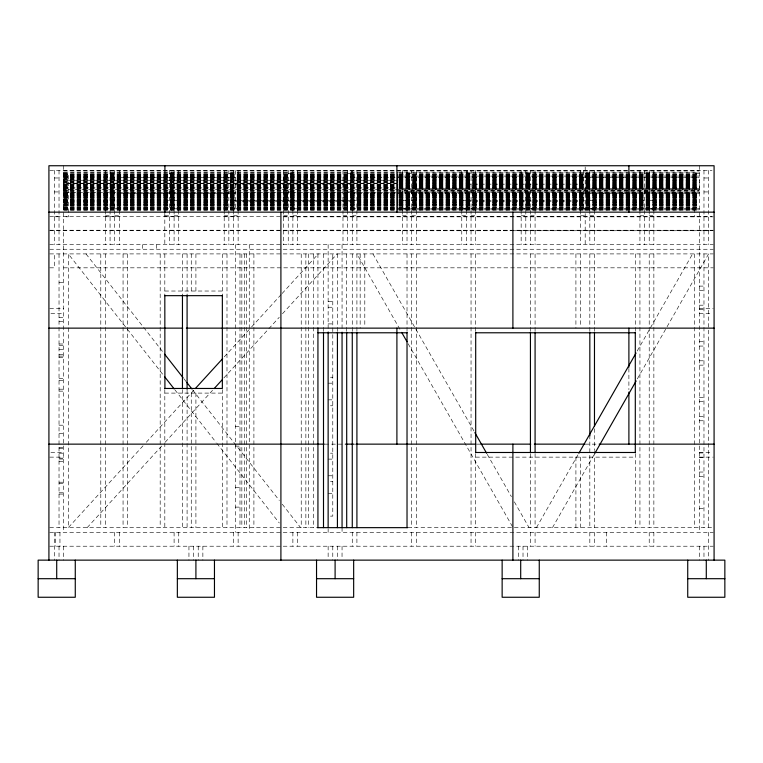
<?xml version="1.0" encoding="UTF-8"?>
<svg xmlns="http://www.w3.org/2000/svg" width="763" height="763" viewBox="0 0 763 763"><rect width="100%" height="100%" fill="white"/><g stroke="black" fill="none" stroke-linecap="round" stroke-linejoin="round"><path stroke-width="0.57" stroke-dasharray="3.81 2.86" d="M536.437 527.653L578.278 454.309M637.2 351.009L692.585 253.907M552.469 527.653L594.472 454.014M637.315 378.896L708.608 253.907L708.608 527.653M143.062 445.792L68.308 527.653L68.308 253.907L163.139 374.843M146.277 442.273L193.697 390.341M224.236 356.893L250.76 327.842M251.571 326.965L281.309 294.394M282.11 293.517L318.276 253.907M87.163 527.653L161.909 445.792M165.123 442.273L212.543 390.341M223.797 378.019L279.258 317.284M282.472 313.755L337.132 253.907M49.748 170.387L712.089 170.387M63.672 170.597L629.494 170.597M630.677 170.597L699.328 170.597M63.672 171.99L699.328 171.99M63.672 172.638L398.038 172.638M399.23 172.638L699.328 172.638M63.672 173.325L68.308 173.325L68.308 216.797L63.672 216.797M110.072 173.325L114.708 173.325M169.462 173.325L174.098 173.325M228.852 173.325L233.488 173.325M288.242 173.325L292.878 173.325M347.632 173.325L352.268 173.325M407.022 173.325L411.658 173.325M466.412 173.325L471.048 173.325M525.802 173.325L530.438 173.325M585.192 173.325L589.828 173.325M644.582 173.325L649.218 173.325M699.328 173.325L694.692 173.325L694.692 216.797M63.672 173.544L398.038 173.544M399.23 173.544L699.328 173.544M63.672 174.193L398.038 174.193M399.23 174.193L699.328 174.193M63.672 174.298L398.038 174.298M399.23 174.298L699.328 174.298M63.672 174.946L398.038 174.946M399.23 174.946L699.328 174.946M63.672 175.099L398.038 175.099M399.23 175.099L699.328 175.099M63.672 175.738L398.038 175.738M399.23 175.852L699.328 175.738M63.672 176.129L699.328 176.072M63.672 176.501L398.038 176.501M399.23 176.501L699.328 176.501M63.672 176.778L398.038 176.778M399.23 176.778L699.328 176.778M63.672 177.14L398.038 177.14M399.23 177.14L699.328 177.14M63.672 177.407L398.038 177.407M399.23 177.407L699.328 177.407M119.352 177.464L235.347 177.464M351.342 177.464L467.337 177.464M583.333 177.464L629.494 177.464M630.677 177.464L699.328 177.464M63.672 177.789L398.038 177.789M399.23 177.789L699.328 177.789M54.392 177.979L59.028 177.979M63.672 178.056L398.038 178.056M399.23 178.056L699.328 177.979M703.972 177.979L708.608 177.979M63.577 178.532L398.038 178.447M399.183 178.532L699.328 178.447M63.577 179.181L398.038 179.095M399.183 179.181L699.328 179.095M63.672 179.458L398.038 179.458M399.23 179.458L699.328 179.458M63.672 180.097L398.038 180.097M399.23 180.097L699.328 180.097M397.943 180.249L63.491 180.249L63.491 183.215L397.943 183.215M399.135 180.249L699.328 180.249M63.491 180.898L397.99 180.841M399.135 180.898L699.328 180.841M63.577 181.489L397.99 181.489M399.183 181.489L699.328 181.489M63.567 181.804L397.99 181.804M399.173 181.804L699.328 181.804M63.567 182.452L397.99 182.452M399.173 182.452L699.328 182.452M63.491 182.567L397.943 182.567M399.135 182.567L699.328 182.567M399.135 183.215L699.328 183.215M397.962 183.358L63.52 183.358L63.491 187.87L397.943 187.87M399.144 183.358L699.328 183.358M63.52 184.007L397.99 184.121M399.144 184.007L699.328 184.121M63.672 184.169L119.352 184.169M235.347 184.169L351.342 184.169M467.337 184.169L583.333 184.169M63.567 184.76L397.99 184.76M399.173 184.76L699.328 184.76M63.491 184.913L397.943 184.913M399.135 184.913L699.328 184.913M63.491 185.562L397.943 185.562M399.135 185.562L699.328 185.562M63.52 185.676L397.962 185.676M399.144 185.676L699.328 185.676M63.52 186.315L397.962 186.315M399.144 186.315L699.328 186.315M63.539 186.468L397.971 186.468M399.163 186.468L699.328 186.468M63.539 187.116L397.971 187.116M399.163 187.116L699.328 187.116M63.491 187.221L397.943 187.221M399.135 187.221L699.328 187.221M399.135 187.87L699.328 187.87M63.663 188.022L398.038 188.022M399.23 188.022L699.328 188.022M63.663 188.661L398.038 188.661M399.23 188.661L699.328 188.661L399.163 188.776M63.539 188.776L397.971 188.776M63.539 189.424L397.971 189.424M399.163 189.424L699.328 189.424M699.328 189.567L63.73 189.567L63.73 192.534L699.328 192.534M63.73 190.216L699.328 190.216L399.23 190.33M63.663 190.33L398.038 190.33M63.577 191.122L398.038 190.979M399.183 191.122L699.328 190.979M63.577 191.771L699.328 191.771M54.392 191.933L59.028 191.933M110.072 191.933L114.708 191.933M169.462 191.933L174.098 191.933M228.852 191.933L233.488 191.933M288.242 191.933L292.878 191.933M347.632 191.933L352.268 191.933M407.022 191.933L411.658 191.933M466.412 191.933L471.048 191.933M525.802 191.933L530.438 191.933M585.192 191.933L589.828 191.933M644.582 191.933L649.218 191.933M703.972 191.933L708.608 191.933M63.634 192.257L699.328 192.257M63.634 192.905L398.019 192.905M399.211 192.905L699.328 192.905M63.672 193.325L398.038 193.325M399.23 193.325L699.328 193.325M63.577 193.44L397.99 193.44M399.183 193.44L699.328 193.44M119.352 193.649L235.347 193.649M351.342 193.649L467.337 193.649M583.333 193.649L629.494 193.649M630.677 193.649L699.328 193.649M63.672 193.974L398.038 193.974M399.23 193.974L699.328 193.974M63.577 194.088L397.99 194.088M399.183 194.088L699.328 194.088M63.634 194.575L398.019 194.575M399.211 194.575L699.328 194.575M63.672 194.88L398.038 194.88M399.23 194.88L699.328 194.88M63.634 195.223L398.019 195.223M399.211 195.223L699.328 195.223M63.672 195.519L398.038 195.519M399.23 195.519L699.328 195.519M63.672 195.633L398.038 195.633M399.23 195.633L699.328 195.633M63.672 196.282L398.038 196.282M399.23 196.282L699.328 196.282M63.672 196.425L398.038 196.425M399.23 196.425L699.328 196.425M63.672 197.073L398.038 197.073M399.23 197.073L699.328 197.073M63.672 197.188L398.038 197.188M399.23 197.188L699.328 197.188M63.672 197.836L398.038 197.836M399.23 197.836L699.328 197.836M63.672 197.979L398.038 197.979M399.23 197.979L699.328 197.979M63.672 198.742L398.038 198.628M399.23 198.742L699.328 198.628M63.672 199.391L398.038 199.391M399.23 199.391L699.328 199.391M63.672 199.534L398.038 199.534M399.23 199.534L699.328 199.534M63.672 200.183L398.038 200.183M399.23 200.183L699.328 200.183M63.672 200.297L398.038 200.297M399.23 200.297L699.328 200.297M63.672 200.345L119.352 200.364M164.818 200.364L169.462 200.364M174.098 200.364L178.742 200.364M224.208 200.364L228.852 200.364M233.488 200.364L351.342 200.345M352.268 200.364L356.912 200.364M402.378 200.364L407.022 200.364M411.658 200.364L416.302 200.364M461.768 200.364L466.412 200.364M467.337 200.345L585.192 200.364M589.828 200.364L594.472 200.364M639.938 200.364L644.582 200.364M649.218 200.364L653.862 200.364M63.672 200.946L398.038 200.946M399.23 200.946L699.328 200.946M63.672 201.413L398.038 201.413M399.23 201.413L699.328 201.413M63.672 201.737L119.352 201.737M235.347 201.737L351.342 201.737M467.337 201.737L583.333 201.737M63.672 201.852L398.038 201.852M399.23 201.852L699.328 201.852M63.672 202.061L398.038 202.061M399.23 202.061L699.328 202.061M63.672 202.5L398.038 202.5M399.23 202.5L699.328 202.5M63.672 202.643L398.038 202.643M399.23 202.643L699.328 202.643M63.672 203.292L398.038 203.292M399.23 203.292L699.328 203.292M63.672 203.731L398.038 203.731M399.23 203.731L699.328 203.731M63.672 204.198L398.038 204.198M399.23 204.198L699.328 204.198M63.672 204.379L398.038 204.379M399.23 204.379L699.328 204.379M63.672 204.846L398.038 204.846M399.23 204.846L699.328 204.846M63.672 204.961L398.038 204.961M399.23 204.961L699.328 204.961M63.672 205.609L398.038 205.609M399.23 205.609L699.328 205.609M63.672 205.752L398.038 205.752M399.23 205.752L699.328 205.752M63.672 206.401L398.038 206.515M399.23 206.515L699.328 206.401M63.672 207.154L398.038 207.154M399.23 207.154L699.328 207.154M63.672 207.307L398.038 207.307M399.23 207.307L699.328 207.307M63.672 207.956L398.038 207.956M399.23 207.956L699.328 207.956M63.672 208.061L398.038 208.061M399.23 208.061L699.328 208.061M63.672 208.442L629.494 208.442M630.677 208.442L699.328 208.442M63.672 208.709L398.038 208.709M399.23 208.709L699.328 208.709M105.428 208.804L110.072 208.804M114.708 208.804L119.352 208.804M164.818 208.804L169.462 208.804M174.098 208.804L178.742 208.804M224.208 208.804L228.852 208.804M233.488 208.804L238.132 208.804M283.598 208.804L288.242 208.804M292.878 208.804L297.522 208.804M342.988 208.804L347.632 208.804M352.268 208.804L356.912 208.804M402.378 208.804L407.022 208.804M411.658 208.804L416.302 208.804M461.768 208.804L466.412 208.804M471.048 208.804L475.692 208.804M521.158 208.804L525.802 208.804M530.438 208.804L535.082 208.804M580.548 208.804L585.192 208.804M589.828 208.804L594.472 208.804M639.938 208.804L644.582 208.804M649.218 208.804L653.862 208.804M63.672 209.186L398.038 209.186M399.23 209.186L699.328 209.186M63.672 209.615L398.038 209.615M399.23 209.615L699.328 209.615M63.672 209.825L699.328 209.825M63.672 210.264L398.038 210.264M399.23 210.264L699.328 210.264M105.428 215.776L110.072 215.776M114.708 215.776L119.352 215.776M164.818 215.776L169.462 215.776M174.098 215.776L178.742 215.776M224.208 215.776L228.852 215.776M233.488 215.776L238.132 215.776M283.598 215.776L288.242 215.776M292.878 215.776L297.522 215.776M342.988 215.776L347.632 215.776M352.268 215.776L356.912 215.776M402.378 215.776L407.022 215.776M411.658 215.776L416.302 215.776M461.768 215.776L466.412 215.776M471.048 215.776L475.692 215.776M521.158 215.776L525.802 215.776M530.438 215.776L535.082 215.776M580.548 215.776L585.192 215.776M589.828 215.776L594.472 215.776M639.938 215.776L644.582 215.776M649.218 215.776L653.862 215.776M49.748 216.32L712.089 216.32M54.392 216.749L59.028 216.749M105.428 216.749L119.352 216.749M164.818 216.749L178.742 216.749M224.208 216.749L238.132 216.749M283.598 216.835L713.252 216.835M49.748 230.245L713.252 230.245M49.748 230.703L713.252 230.703M283.598 230.75L510.924 230.75M512.116 230.75L712.06 230.75M49.748 244.627L713.252 244.627M49.748 249.263L713.252 249.263M49.748 253.907L713.252 253.907M49.748 267.823L54.392 267.823L54.392 253.907M63.672 267.823L713.252 267.823M59.028 282.691L63.672 282.691M699.328 286.106L703.972 286.106M699.328 290.455L703.972 290.455M164.818 291.027L222.357 291.027M328.138 301.309L332.782 301.309M699.328 305.181L703.972 305.181M328.138 307.241L332.782 307.241M49.748 308.653L63.672 308.653M699.328 308.653L713.252 308.653M699.328 309.52L703.972 309.52M50.911 313.297L63.672 313.297M699.328 313.297L712.089 313.297M59.028 317.322L63.672 317.322M59.028 321.49L63.672 321.49M328.138 323.903L332.782 323.903M699.328 341.729L703.972 341.729M59.028 343.999L63.672 343.999M59.028 345.372L63.672 345.372M699.328 346.068L703.972 346.068M59.028 349.502L63.672 349.502M59.028 354.566L63.672 354.566M59.028 356.102L63.672 356.102M59.028 357.609L63.672 357.609M699.328 360.794L703.972 360.794M699.328 365.143L703.972 365.143M330.465 377.246L332.782 377.246M59.028 378.629L63.672 378.629M59.028 380.422L63.672 380.422M328.138 383.179L332.782 383.179M59.028 389.197L63.672 389.197M59.028 391.142L63.672 391.142M164.818 393.098L222.357 393.098M699.328 397.342L703.972 397.342M328.138 399.841L332.782 399.841M699.328 401.691L703.972 401.691M330.465 405.773L332.782 405.773M699.328 416.417L703.972 416.417M699.328 420.766L703.972 420.766M59.028 425.191L63.672 425.191M235.347 426.374L239.983 426.374M59.028 433.298L63.672 433.298M324.924 444.142L345.744 444.142M353.479 444.142L355.863 444.142M476.617 444.142L480.185 444.142M585.517 444.142L597.963 444.142M235.347 446.155L239.983 446.155M59.028 447.585L63.672 447.585M59.028 448.31L63.672 448.31M50.911 452.488L63.672 452.488M699.328 452.488L712.089 452.488M699.328 452.964L703.972 452.964M59.028 453.203L63.672 453.203M330.465 453.184L332.782 453.184M49.748 457.132L63.672 457.132M475.692 457.132L635.302 457.132M699.328 457.132L713.252 457.132M699.328 457.314L703.972 457.314M59.028 458.153L63.672 458.153M59.028 459.03L63.672 459.03M328.138 459.116L332.782 459.116M59.028 461.31L63.672 461.31M699.328 472.039L703.972 472.039M328.138 475.778L332.782 475.778M699.328 476.379L703.972 476.379M330.465 481.711L332.782 481.711M59.028 482.216L63.672 482.216M59.028 483.361L63.672 483.361M235.347 487.338L239.983 487.338M59.028 492.784L63.672 492.784M328.138 493.527L332.782 493.527M59.028 494.081L63.672 494.081M235.347 507.118L239.983 507.118M699.328 508.587L703.972 508.587M330.465 516.122L332.782 516.122L332.782 253.907M49.748 527.653L317.933 527.653M407.623 527.653L713.252 527.653M49.748 532.297L713.252 532.297M49.748 546.213L713.252 546.213M86 253.907L163.187 352.344M183.769 378.591L187.088 382.835M192.591 389.845L279.325 500.471M282.272 504.219L300.651 527.653M174.899 389.845L216.063 442.34M216.797 443.284L279.287 522.97M372.935 253.907L474.281 431.581M487.242 454.309L511.401 496.665M514.348 501.835L529.083 527.653M399.926 329.311L356.912 253.907L356.912 331.266M408.167 343.779L512.469 526.623M708.608 170.387L708.608 244.627M708.608 532.297L708.608 560.137M703.972 170.387L703.972 244.627M703.972 253.907L703.972 527.653M703.972 546.213L703.972 560.137M699.328 165.743L699.328 532.297M699.328 546.213L699.328 560.137M694.692 253.907L694.692 527.653M653.862 170.387L653.862 244.627M653.862 253.907L653.862 527.653M653.862 532.297L653.862 546.213M649.218 170.387L649.218 244.627M649.218 253.907L649.218 527.653M649.218 532.297L649.218 546.213M644.582 170.387L644.582 244.627M639.938 170.387L639.938 244.627M639.938 253.907L639.938 527.653M635.302 253.907L635.302 331.266M635.302 453.651L635.302 527.653M628.893 368.386L628.893 389.693M606.537 532.297L606.537 546.213M594.472 170.387L594.472 244.627M594.472 253.907L594.472 331.018M594.472 428.73L594.472 450.504M594.472 451.372L594.472 527.653M594.472 532.297L594.472 546.213M589.828 170.387L589.828 244.627M589.828 253.907L589.828 330.989M589.828 435.225L589.828 527.653M589.828 532.297L589.828 546.213M585.192 166.906L585.192 244.627M583.333 170.597L583.333 209.825M580.548 170.387L580.548 244.627M580.548 253.907L580.548 326.965M580.548 457.132L580.548 527.653M575.912 253.907L575.912 328.138M575.912 457.132L575.912 527.653M535.082 170.387L535.082 244.627M535.082 253.907L535.082 331.266M535.082 453.756L535.082 527.653M535.082 532.297L535.082 546.213M530.438 170.387L530.438 244.627M530.438 253.907L530.438 331.266M530.438 453.756L530.438 527.653M530.438 532.297L530.438 546.213M527.653 546.213L527.653 560.137M525.802 170.387L525.802 244.627M523.017 546.213L523.017 560.137M521.158 170.387L521.158 244.627M518.373 546.213L518.373 560.137M475.692 170.387L475.692 244.627M475.692 253.907L475.692 331.266M475.692 453.651L475.692 527.653M475.692 532.297L475.692 546.213M471.048 170.387L471.048 244.627M471.048 253.907L471.048 527.653M471.048 532.297L471.048 546.213M467.337 170.597L467.337 209.825M466.412 170.387L466.412 244.627M461.768 170.387L461.768 244.627M416.302 170.387L416.302 244.627M416.302 253.907L416.302 527.653M416.302 532.297L416.302 546.213M411.658 170.387L411.658 244.627M411.658 253.907L411.658 527.653M411.658 532.297L411.658 546.213M407.022 170.387L407.022 244.627M407.022 253.907L407.022 331.266M402.378 170.387L402.378 244.627M364.8 253.907L364.8 326.965M360.155 253.907L360.155 328.138M356.912 170.387L356.912 244.627M356.912 532.297L356.912 546.213M352.268 170.387L352.268 244.627M352.268 253.907L352.268 331.266M352.268 532.297L352.268 546.213M351.342 170.597L351.342 209.825M347.632 170.387L347.632 244.627M346.698 253.907L346.698 331.266M342.988 170.387L342.988 244.627M342.062 244.627L342.062 331.266M342.062 527.653L342.062 532.297M342.062 546.213L342.034 558.974M337.418 253.907L337.418 331.266M337.418 546.213L337.418 560.137M332.782 546.213L332.782 560.137M328.138 244.627L328.138 331.39M328.138 528.816L328.138 532.297M328.138 546.213L328.138 558.974M323.502 253.907L323.502 331.266M317.933 253.907L317.933 327.699M313.297 253.907L313.297 527.653M308.653 253.907L308.653 527.653M305.868 253.907L305.868 527.653M301.232 253.907L301.232 527.653M297.522 170.387L297.522 244.627M297.522 532.297L297.522 546.213M292.878 170.387L292.878 244.627M292.878 532.297L292.878 546.213M288.242 170.387L288.242 244.627M283.598 170.387L283.598 244.627M253.907 253.907L253.907 527.653M249.263 244.627L249.263 532.297M246.478 253.907L246.478 527.653M244.627 253.907L244.627 527.653M241.842 253.907L241.842 527.653M239.983 253.907L239.983 527.653M238.132 170.387L238.132 244.627M238.132 532.297L238.132 546.213M235.347 170.597L235.347 209.825M235.347 244.627L235.347 532.297M233.488 170.387L233.488 244.627M233.488 532.297L233.488 546.213M228.852 170.387L228.852 244.627M226.993 253.907L226.993 527.653M224.208 170.387L224.208 244.627M222.357 253.907L222.357 295.663M222.357 389.588L222.357 527.653M202.863 546.213L202.863 560.137M198.227 546.213L198.227 560.137M195.91 253.907L195.91 291.027M195.91 393.098L195.91 527.653M193.583 546.213L193.583 560.137M191.265 253.907L191.265 291.027M191.265 393.098L191.265 527.653M188.947 546.213L188.947 560.137M187.088 253.907L187.088 295.233M187.088 389.96L187.088 527.653M182.452 253.907L182.452 295.233M182.452 389.569L182.452 527.653M178.742 170.387L178.742 244.627M178.742 532.297L178.742 546.213M174.098 170.387L174.098 244.627M174.098 532.297L174.098 546.213M171.78 171.99L171.78 180.097M171.837 189.567L171.837 192.534M171.78 193.325L171.78 210.264M171.685 178.532L171.685 181.489M171.675 181.804L171.627 186.315M171.656 186.468L171.78 190.979M171.685 191.122L171.742 195.223M171.608 180.249L171.608 183.215M171.599 184.913L171.599 187.87M169.462 170.387L169.462 244.627M164.818 213.182L164.818 244.627M164.818 253.907L164.818 295.663M164.818 389.588L164.818 527.653M160.182 253.907L160.182 527.653M156.463 244.627L156.463 249.263M142.547 244.627L142.547 249.263M127.698 253.907L127.698 527.653M123.062 253.907L123.062 527.653M119.352 170.387L119.352 244.627M119.352 532.297L119.352 546.213M114.708 170.387L114.708 244.627M114.708 532.297L114.708 546.213M110.072 170.387L110.072 244.627M105.428 170.387L105.428 244.627M105.428 253.907L105.428 527.653M100.792 253.907L100.792 527.653M63.672 165.743L63.672 532.297M63.672 546.213L63.672 560.137M59.953 532.297L59.953 546.213M59.028 170.387L59.028 244.627M59.028 253.907L59.028 527.653M59.028 546.213L59.028 560.137M55.318 532.297L55.318 546.213M54.392 170.387L54.392 244.627M54.392 532.297L54.392 560.137"/><path stroke-width="1.14" d="M578.869 453.279L636.018 353.078M594.892 453.279L636.132 380.966M195.299 388.577L222.634 358.648M214.155 388.577L222.195 379.774M48.918 212.143L714.082 212.143M164.818 295.663L222.357 295.663M48.918 328.138L182.758 328.138M186.325 328.138L714.082 328.138M317.933 332.782L407.022 332.782M475.692 332.782L635.302 332.782M164.818 388.462L222.357 388.462L222.357 295.233M48.918 444.142L324.332 444.142M345.744 444.142L353.479 444.142M356.455 444.142L475.692 444.142M480.776 444.142L530.762 444.142M534.329 444.142L584.878 444.142M599.155 444.142L714.082 444.142M475.692 452.488L635.302 452.488M317.418 527.653L407.623 527.653M38.15 578.697L75.27 578.697M177.35 578.697L214.46 578.697M316.54 578.697L353.66 578.697M502.14 578.697L539.26 578.697M687.73 578.697L724.85 578.697M164.655 354.213L183.034 377.656M186.706 382.339L191.856 388.901M164.608 376.722L174.164 388.901M474.872 432.621L486.651 453.279M401.691 332.41L406.994 341.71M714.082 560.137L714.082 165.743L48.918 165.743L48.918 560.137M706.29 560.137L706.29 578.697M687.73 560.137L687.73 597.257L724.85 597.257L724.85 560.137L38.15 560.137L38.15 597.257L75.27 597.257L75.27 560.137M635.302 332.182L635.302 452.669M628.893 165.743L628.893 212.143M628.893 328.138L628.893 367.203M628.893 392.058L628.893 444.142M594.472 332.182L594.472 426.345M589.828 332.124L589.828 435.883M539.26 560.137L539.26 597.257L502.14 597.257L502.14 560.137M535.082 332.182L535.082 452.669M530.438 332.182L530.438 452.669M520.7 560.137L520.7 578.697M512.898 212.143L512.898 328.138M512.898 444.142L512.898 560.137M475.692 332.124L475.692 452.669M407.022 332.182L407.022 527.653M396.903 165.743L396.903 212.143M396.903 328.138L396.903 444.142M356.912 332.182L356.912 527.653M353.66 560.137L353.66 597.257L316.54 597.257L316.54 560.137M352.268 332.182L352.268 527.653M346.698 332.182L346.698 527.653M342.062 332.182L342.062 527.653M337.418 332.182L337.418 527.653M335.1 560.137L335.1 578.697M328.138 332.182L328.138 527.653M323.502 332.182L323.502 527.653M317.933 328.138L317.933 527.653M280.908 212.143L280.908 560.137M214.46 560.137L214.46 597.257L177.35 597.257L177.35 560.137M195.91 560.137L195.91 578.697M187.088 295.233L187.088 389.264M182.452 295.233L182.452 388.377M164.913 165.743L164.913 212.143M164.818 295.233L164.913 388.51M56.71 560.137L56.71 578.697"/></g></svg>
